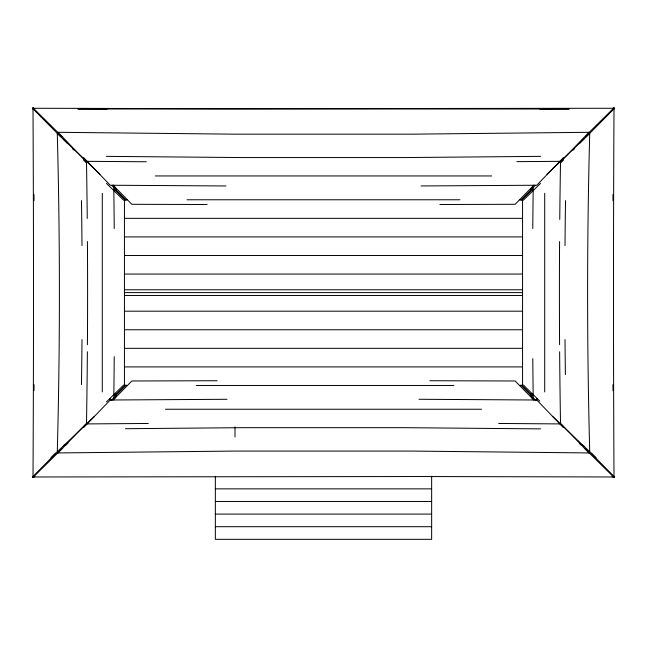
<?xml version="1.0" encoding="UTF-8"?>
<svg xmlns="http://www.w3.org/2000/svg" width="647" height="647" viewBox="0 0 647 647"><rect width="100%" height="100%" fill="white"/><g stroke="black" fill="none" stroke-linecap="round" stroke-linejoin="round"><path stroke-width="0.97" d="M530.904 396.401L530.904 393.384M530.904 190.857L530.904 188.843M102.291 391.92L102.291 193.324M544.709 193.324L544.709 391.92M563.375 427.635L536.784 400.008L536.897 398.609M585.648 137.132L589.118 133.533L588.899 132.303L412.002 134.172L234.998 134.172L58.101 132.303L57.882 133.533L61.352 137.132M57.882 451.711L58.101 452.94L234.998 451.072L412.002 451.072L588.899 452.94L589.118 451.711M58.101 132.303L85.825 161.321L85.63 162.276L83.552 160.124M32.35 108.801L32.463 108.267L226.474 108.712L614.537 108.267L614.65 108.801M32.35 476.443L32.463 476.976L420.526 476.532L614.537 476.976L614.65 476.443M58.101 452.94L85.825 423.922L148.317 423.462M588.899 132.303L561.175 161.321L516.824 161.653M62.735 446.665L64.821 444.505M83.625 427.635L110.216 400.008L226.96 399.28M563.375 157.609L536.784 185.236L421.043 185.964M584.265 138.579L579.405 143.618M563.448 160.124L561.37 162.276L561.175 161.321M573.161 150.088L574.552 148.656M534.05 185.034L515.149 204.298L439.879 204.517M112.95 400.21L131.851 380.986L217.157 380.735M32.463 476.976L57.68 451.493M114.996 396.344L126.205 385.046M532.707 188.196L520.795 200.206M589.32 133.751L614.537 108.267M50.935 457.712L55.585 453.029M125.275 385.119L114.665 395.624M34.881 476.241L33.539 477.567L33.005 477.389A3800.211 428.637 -90 0 0 32.989 107.863L33.539 107.677M532.335 189.62L521.725 200.125M58.529 452.196L33.005 477.389M613.461 107.677L613.995 107.855L588.471 133.047M123.634 385.046L106.488 401.836M540.512 183.408L523.366 200.198M111.041 400.412L113.791 397.776A3032.481 1156.682 -90 0 0 114.228 356.683M532.772 228.561A3032.489 1156.666 90 0 1 533.209 187.468L535.271 185.487M546.982 174.253L560.173 161.669M94.486 416.272L83.301 426.931M65.784 445.112L67.959 443.041M82.848 427.497L57.284 451.671L58.497 452.035L62.144 448.573M562.292 159.655L563.699 158.313M564.152 157.747L589.716 133.573L588.503 133.209M614.003 107.863A3800.203 428.654 90 0 0 614.003 477.381L613.461 477.567L612.119 476.241M57.284 451.671A1590.261 421.747 -90 0 0 57.284 133.573L58.497 133.209M589.724 133.573A1590.261 421.747 90 0 0 589.724 451.671L588.503 452.035L584.856 448.573M111.729 185.487L113.791 187.468L115.174 187.298L113.144 185.317M535.959 400.412L533.209 397.776L531.826 397.945A3037.406 1257.631 -90 0 1 531.761 393.926M540.649 156.364L403.938 157.569L243.062 157.569L106.351 156.364M125.453 428.71L243.062 427.675L403.938 427.675L540.649 428.88M539.849 109.02L569.158 108.931M491.647 175.944L155.353 175.944M165.446 409.244L481.554 409.244M78.255 109.003L568.745 109.011M127.475 199.769L124.442 199.769L124.442 385.475L127.475 385.475M187.088 199.769L459.912 199.769M519.525 199.769L522.558 199.769L522.558 385.475L519.525 385.475M124.442 218.338L522.558 218.338M124.442 236.915L522.558 236.915M124.442 255.484L522.558 255.484M124.442 274.053L522.558 274.053M124.442 289.767L522.558 289.767M124.442 292.622L522.558 292.622M124.442 295.477L522.558 295.477M124.442 311.191L522.558 311.191M124.442 329.76L522.558 329.76M124.442 348.329L522.558 348.329M124.442 366.906L522.558 366.906M196.187 385.475L453.846 385.475M215.354 488.857L431.646 488.857M215.354 501.474L431.646 501.474M215.354 514.09L431.646 514.09M215.354 526.707L431.646 526.707M77.842 108.931L107.151 109.02M207.121 204.517L131.851 204.298L112.95 185.034M429.843 380.735L515.149 380.986L534.05 400.21M225.957 185.964L110.216 185.236L83.625 157.609M419.03 399.272L536.784 400.008M85.825 161.321L146.303 161.766M498.683 423.462L561.175 423.922L588.899 452.94M531.826 187.298L533.209 187.468M113.791 397.776L115.174 397.945A3037.398 1257.647 -90 0 0 115.231 393.926M589.716 451.671L564.152 427.497M57.284 133.573L82.848 157.747M563.699 426.931L552.514 416.272M59.953 134.592L62.144 136.671M83.301 158.313L84.708 159.655M86.827 161.669L100.018 174.253M579.769 443.729L581.216 445.112M539.792 401.14L523.374 385.046M106.488 183.408L123.634 200.198M613.995 477.389L588.471 452.196M33.005 107.855L58.529 133.047M521.725 385.119L532.335 395.624M114.665 189.62L125.275 200.125M589.32 451.493L614.537 476.976M591.415 453.029L596.065 457.712M532.004 396.344L520.795 385.046M126.205 200.206L114.293 188.196M57.68 133.751L32.463 108.267M72.448 148.656L73.839 150.088M67.595 143.618L62.735 138.579M582.179 444.505L584.265 446.665M110.103 398.609L110.216 400.008M431.646 476.241L431.646 539.323L215.354 539.323L215.354 476.241M234.998 426.858L234.998 436.943M116.096 188.843L116.096 190.857M116.096 393.384L116.096 396.401M34 194.569A3803.964 541.005 -90 0 1 34.016 200.635M34.016 384.609A3803.964 541.005 -90 0 1 34 390.675M612.992 390.675A3803.956 541.021 -90 0 1 612.968 384.617M612.968 200.627A3803.956 541.021 -90 0 1 612.992 194.569M86.48 161.2A2142.387 591.026 -90 0 1 87.24 218.443M87.426 241.549A2142.387 591.026 -90 0 1 87.418 344.697M87.369 351.725A2142.387 591.026 -90 0 1 86.48 424.044M560.528 424.036A2142.387 591.018 90 0 1 559.639 351.725M559.59 344.697A2142.387 591.018 90 0 1 559.582 241.549M559.76 219.446A2142.387 591.018 90 0 1 560.528 161.208M115.19 188.301A3037.398 1257.647 -90 0 1 115.223 190.315M531.769 190.315A3037.406 1257.631 -90 0 1 531.802 188.301M113.791 187.468A3032.481 1156.682 -90 0 1 114.228 228.561M81.465 200.61A2244.031 843.631 -90 0 1 81.991 245.609M81.991 339.635A2244.031 843.631 -90 0 1 81.465 384.633M565.389 374.637A2244.031 843.631 90 0 1 565.009 339.635M565.009 245.609A2244.031 843.631 90 0 1 565.535 200.61M533.209 397.776A3032.489 1156.666 90 0 1 532.788 358.689"/></g></svg>
